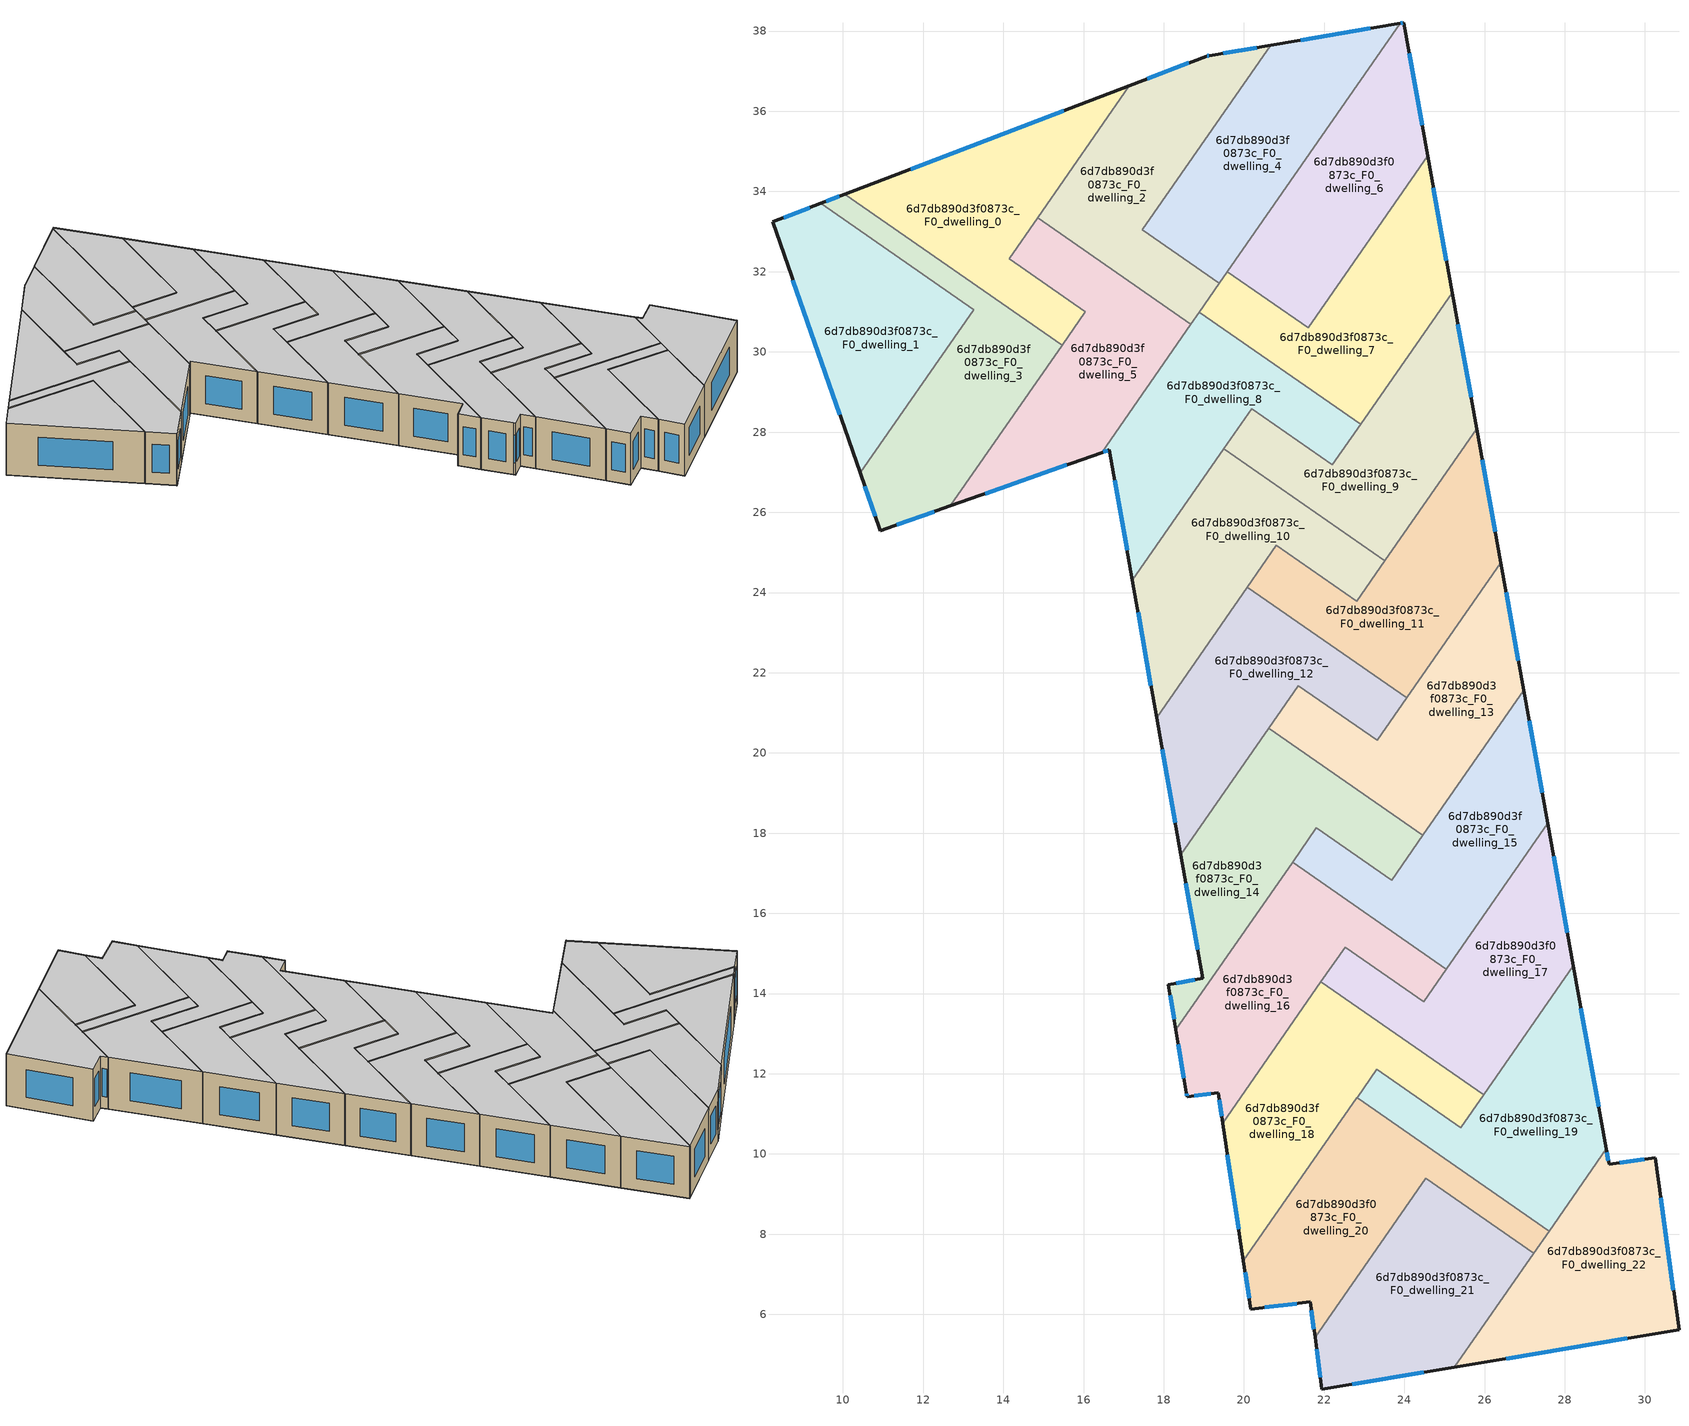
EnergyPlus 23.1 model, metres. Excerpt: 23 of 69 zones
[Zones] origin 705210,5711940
6d7db890d3f0873c_F0_dwelling_0
 floor ground (EU_floor_Construction): 16.05,31 14.15,32.33 17.15,36.64 10.05,33.93 15.47,30.17 z0
 wall outside (EU_wall_Construction): 10.05,33.93 17.15,36.64 z0:3
 wall to 6d7db890d3f0873c_F0_dwelling_3 (EU_wall_Construction): 15.47,30.17 10.05,33.93 z0:3
 wall to 6d7db890d3f0873c_F0_dwelling_2 (EU_wall_Construction): 17.15,36.64 14.86,33.35 z0:3
 wall to 6d7db890d3f0873c_F0_dwelling_5 (EU_wall_Construction): 14.86,33.35 14.15,32.33 16.05,31 15.47,30.17 z0:3
 window (EU_Window_Construction): 11.69,34.56 15.5,36.01 z0.69:2.31
 ceiling to 6d7db890d3f0873c_F1_dwelling_0 (EU_floor_Construction): 17.15,36.64 14.15,32.33 16.05,31 15.47,30.17 10.05,33.93 z3
6d7db890d3f0873c_F0_dwelling_1
 floor ground (EU_floor_Construction): 10.43,26.98 13.26,31.05 9.45,33.7 8.24,33.24 z0
 wall outside (EU_wall_Construction): 10.43,26.98 8.24,33.24 9.45,33.7 z0:3
 wall to 6d7db890d3f0873c_F0_dwelling_3 (EU_wall_Construction): 9.45,33.7 13.26,31.05 10.43,26.98 z0:3
 window (EU_Window_Construction): 8.52,33.35 9.17,33.6 / 9.92,28.43 8.75,31.79 z0.69:2.31
 ceiling to 6d7db890d3f0873c_F1_dwelling_1 (EU_floor_Construction): 13.26,31.05 10.43,26.98 8.24,33.24 9.45,33.7 z3
6d7db890d3f0873c_F0_dwelling_10
 floor ground (EU_floor_Construction): 22.81,23.78 23.51,24.79 19.5,27.58 17.22,24.3 17.82,20.88 20.81,25.17 z0
 wall outside (EU_wall_Construction): 17.82,20.88 17.22,24.3 z0:3
 wall to 6d7db890d3f0873c_F0_dwelling_9 (EU_wall_Construction): 19.5,27.58 23.51,24.79 z0:3
 wall to 6d7db890d3f0873c_F0_dwelling_11 (EU_wall_Construction): 23.51,24.79 22.81,23.78 20.81,25.17 20.08,24.14 z0:3
 wall to 6d7db890d3f0873c_F0_dwelling_12 (EU_wall_Construction): 20.08,24.13 17.82,20.88 z0:3
 wall to 6d7db890d3f0873c_F0_dwelling_8 (EU_wall_Construction): 17.22,24.3 19.5,27.58 z0:3
 window (EU_Window_Construction): 17.68,21.67 17.36,23.51 z0.69:2.31
 ceiling to 6d7db890d3f0873c_F1_dwelling_10 (EU_floor_Construction): 23.51,24.79 22.81,23.78 20.81,25.17 17.82,20.88 17.22,24.3 19.5,27.58 z3
6d7db890d3f0873c_F0_dwelling_11
 floor ground (EU_floor_Construction): 24.06,21.37 26.4,24.75 25.8,28.08 22.81,23.78 20.81,25.17 20.08,24.13 z0
 wall outside (EU_wall_Construction): 25.8,28.08 26.4,24.75 z0:3
 wall to 6d7db890d3f0873c_F0_dwelling_12 (EU_wall_Construction): 24.06,21.37 20.08,24.13 z0:3
 wall to 6d7db890d3f0873c_F0_dwelling_13 (EU_wall_Construction): 26.4,24.75 24.06,21.37 z0:3
 wall to 6d7db890d3f0873c_F0_dwelling_9 (EU_wall_Construction): 23.51,24.79 25.8,28.08 z0:3
 window (EU_Window_Construction): 25.94,27.31 26.26,25.52 z0.69:2.31
 ceiling to 6d7db890d3f0873c_F1_dwelling_11 (EU_floor_Construction): 25.8,28.08 26.4,24.75 24.06,21.37 20.08,24.13 20.81,25.17 22.81,23.78 z3
6d7db890d3f0873c_F0_dwelling_12
 floor ground (EU_floor_Construction): 23.32,20.31 24.06,21.37 20.08,24.13 17.82,20.88 18.42,17.46 21.35,21.68 z0
 wall outside (EU_wall_Construction): 18.42,17.46 17.82,20.88 z0:3
 wall to 6d7db890d3f0873c_F0_dwelling_13 (EU_wall_Construction): 24.06,21.37 23.32,20.31 21.35,21.68 20.62,20.62 z0:3
 wall to 6d7db890d3f0873c_F0_dwelling_14 (EU_wall_Construction): 20.62,20.62 18.42,17.46 z0:3
 window (EU_Window_Construction): 18.28,18.25 17.96,20.09 z0.69:2.31
 ceiling to 6d7db890d3f0873c_F1_dwelling_12 (EU_floor_Construction): 24.06,21.37 23.32,20.31 21.35,21.68 18.42,17.46 17.82,20.88 20.08,24.13 z3
6d7db890d3f0873c_F0_dwelling_13
 floor ground (EU_floor_Construction): 24.46,17.95 26.97,21.57 26.4,24.75 23.32,20.31 21.35,21.68 20.61,20.62 z0
 wall outside (EU_wall_Construction): 26.4,24.75 26.97,21.57 z0:3
 wall to 6d7db890d3f0873c_F0_dwelling_14 (EU_wall_Construction): 24.46,17.95 20.61,20.62 z0:3
 wall to 6d7db890d3f0873c_F0_dwelling_15 (EU_wall_Construction): 26.97,21.57 24.46,17.95 z0:3
 window (EU_Window_Construction): 26.54,24.01 26.84,22.3 z0.69:2.31
 ceiling to 6d7db890d3f0873c_F1_dwelling_13 (EU_floor_Construction): 26.4,24.75 26.97,21.57 24.46,17.95 20.61,20.62 21.35,21.68 23.32,20.31 z3
6d7db890d3f0873c_F0_dwelling_14
 floor ground (EU_floor_Construction): 23.68,16.83 24.46,17.95 20.61,20.62 18.42,17.46 18.97,14.38 18.11,14.22 18.3,13.09 21.81,18.13 z0
 wall outside (EU_wall_Construction): 18.3,13.09 18.11,14.22 18.97,14.38 18.42,17.46 z0:3
 wall to 6d7db890d3f0873c_F0_dwelling_15 (EU_wall_Construction): 24.46,17.94 23.68,16.83 21.81,18.13 21.21,17.28 z0:3
 wall to 6d7db890d3f0873c_F0_dwelling_16 (EU_wall_Construction): 21.21,17.28 18.3,13.09 z0:3
 window (EU_Window_Construction): 18.26,13.35 18.16,13.96 / 18.31,14.26 18.77,14.34 / 18.84,15.09 18.55,16.75 z0.69:2.31
 ceiling to 6d7db890d3f0873c_F1_dwelling_14 (EU_floor_Construction): 24.46,17.95 23.68,16.83 21.81,18.13 18.3,13.09 18.11,14.22 18.97,14.38 18.42,17.46 20.61,20.62 z3
6d7db890d3f0873c_F0_dwelling_15
 floor ground (EU_floor_Construction): 25.05,14.61 27.57,18.24 26.97,21.57 23.68,16.83 21.81,18.13 21.21,17.28 z0
 wall outside (EU_wall_Construction): 26.97,21.57 27.57,18.24 z0:3
 wall to 6d7db890d3f0873c_F0_dwelling_16 (EU_wall_Construction): 25.05,14.61 21.21,17.28 z0:3
 wall to 6d7db890d3f0873c_F0_dwelling_17 (EU_wall_Construction): 27.57,18.24 25.05,14.61 z0:3
 window (EU_Window_Construction): 27.11,20.8 27.44,19.01 z0.69:2.31
 ceiling to 6d7db890d3f0873c_F1_dwelling_15 (EU_floor_Construction): 26.97,21.57 27.57,18.24 25.05,14.61 21.21,17.28 21.81,18.13 23.68,16.83 z3
6d7db890d3f0873c_F0_dwelling_16
 floor ground (EU_floor_Construction): 24.48,13.8 25.05,14.61 21.21,17.28 18.3,13.09 18.56,11.52 18.58,11.42 19.35,11.53 19.47,10.77 22.52,15.16 z0
 wall outside (EU_wall_Construction): 19.47,10.77 19.35,11.53 18.58,11.42 18.56,11.52 18.3,13.09 z0:3
 wall to 6d7db890d3f0873c_F0_dwelling_17 (EU_wall_Construction): 25.05,14.61 24.48,13.8 22.52,15.16 21.92,14.29 z0:3
 wall to 6d7db890d3f0873c_F0_dwelling_18 (EU_wall_Construction): 21.92,14.29 19.47,10.77 z0:3
 window (EU_Window_Construction): 18.5,11.89 18.36,12.73 / 19.44,10.95 19.38,11.35 / 19.18,11.5 18.76,11.45 / 18.58,11.44 18.57,11.5 z0.69:2.31
 ceiling to 6d7db890d3f0873c_F1_dwelling_16 (EU_floor_Construction): 25.05,14.61 24.48,13.8 22.52,15.16 19.47,10.77 19.35,11.53 18.58,11.42 18.56,11.52 18.3,13.09 21.21,17.28 z3
6d7db890d3f0873c_F0_dwelling_17
 floor ground (EU_floor_Construction): 25.97,11.47 28.21,14.69 27.57,18.24 24.48,13.8 22.52,15.16 21.92,14.29 z0
 wall outside (EU_wall_Construction): 27.57,18.24 28.21,14.69 z0:3
 wall to 6d7db890d3f0873c_F0_dwelling_18 (EU_wall_Construction): 25.97,11.47 21.92,14.29 z0:3
 wall to 6d7db890d3f0873c_F0_dwelling_19 (EU_wall_Construction): 28.21,14.69 25.97,11.47 z0:3
 window (EU_Window_Construction): 27.72,17.42 28.07,15.51 z0.69:2.31
 ceiling to 6d7db890d3f0873c_F1_dwelling_17 (EU_floor_Construction): 27.57,18.24 28.21,14.69 25.97,11.47 21.92,14.29 22.52,15.16 24.48,13.8 z3
6d7db890d3f0873c_F0_dwelling_18
 floor ground (EU_floor_Construction): 25.41,10.66 25.97,11.47 21.92,14.29 19.47,10.77 19.99,7.33 23.31,12.12 z0
 wall outside (EU_wall_Construction): 19.99,7.33 19.47,10.77 z0:3
 wall to 6d7db890d3f0873c_F0_dwelling_19 (EU_wall_Construction): 25.97,11.47 25.41,10.66 23.31,12.12 22.82,11.4 z0:3
 wall to 6d7db890d3f0873c_F0_dwelling_20 (EU_wall_Construction): 22.82,11.4 19.99,7.33 z0:3
 window (EU_Window_Construction): 19.87,8.13 19.59,9.97 z0.69:2.31
 ceiling to 6d7db890d3f0873c_F1_dwelling_18 (EU_floor_Construction): 25.97,11.47 25.41,10.66 23.31,12.12 19.99,7.33 19.47,10.77 21.92,14.29 z3
6d7db890d3f0873c_F0_dwelling_19
 floor ground (EU_floor_Construction): 27.61,8.07 29.04,10.13 28.21,14.69 25.41,10.66 23.31,12.12 22.82,11.4 z0
 wall outside (EU_wall_Construction): 28.21,14.69 29.04,10.13 z0:3
 wall to 6d7db890d3f0873c_F0_dwelling_20 (EU_wall_Construction): 27.61,8.07 22.82,11.4 z0:3
 wall to 6d7db890d3f0873c_F0_dwelling_22 (EU_wall_Construction): 29.04,10.13 27.61,8.07 z0:3
 window (EU_Window_Construction): 28.4,13.63 28.84,11.18 z0.69:2.31
 ceiling to 6d7db890d3f0873c_F1_dwelling_19 (EU_floor_Construction): 28.21,14.69 29.04,10.13 27.61,8.07 22.82,11.4 23.31,12.12 25.41,10.66 z3
6d7db890d3f0873c_F0_dwelling_2
 floor ground (EU_floor_Construction): 19.38,31.71 17.46,33.04 20.67,37.65 19.13,37.39 19.07,37.38 17.15,36.64 14.86,33.35 18.68,30.69 z0
 wall outside (EU_wall_Construction): 17.15,36.64 19.07,37.38 19.13,37.39 20.67,37.65 z0:3
 wall to 6d7db890d3f0873c_F0_dwelling_4 (EU_wall_Construction): 20.67,37.65 17.46,33.04 19.38,31.71 z0:3
 wall to 6d7db890d3f0873c_F0_dwelling_5 (EU_wall_Construction): 18.68,30.69 14.86,33.35 z0:3
 wall to 6d7db890d3f0873c_F0_dwelling_7 (EU_wall_Construction): 19.38,31.71 18.89,30.99 z0:3
 wall to 6d7db890d3f0873c_F0_dwelling_8 (EU_wall_Construction): 18.89,30.99 18.68,30.69 z0:3
 window (EU_Window_Construction): 19.09,37.38 19.12,37.38 / 19.49,37.45 20.31,37.59 / 17.59,36.81 18.63,37.21 z0.69:2.31
 ceiling to 6d7db890d3f0873c_F1_dwelling_2 (EU_floor_Construction): 20.67,37.65 17.46,33.04 19.38,31.71 18.68,30.69 14.86,33.35 17.15,36.64 19.07,37.38 19.13,37.39 z3
6d7db890d3f0873c_F0_dwelling_20
 floor ground (EU_floor_Construction): 27.22,7.52 27.61,8.07 22.82,11.4 19.99,7.33 20.17,6.13 21.66,6.31 21.77,5.43 24.53,9.39 z0
 wall outside (EU_wall_Construction): 21.77,5.43 21.66,6.31 20.17,6.13 19.99,7.33 z0:3
 wall to 6d7db890d3f0873c_F0_dwelling_21 (EU_wall_Construction): 27.22,7.52 24.53,9.39 21.77,5.43 z0:3
 wall to 6d7db890d3f0873c_F0_dwelling_22 (EU_wall_Construction): 27.61,8.07 27.22,7.52 z0:3
 window (EU_Window_Construction): 20.13,6.41 20.03,7.05 / 21.75,5.63 21.68,6.11 / 21.31,6.27 20.51,6.17 z0.69:2.31
 ceiling to 6d7db890d3f0873c_F1_dwelling_20 (EU_floor_Construction): 27.61,8.07 27.22,7.52 24.53,9.39 21.77,5.43 21.66,6.31 20.17,6.13 19.99,7.33 22.82,11.4 z3
6d7db890d3f0873c_F0_dwelling_21
 floor ground (EU_floor_Construction): 25.25,4.68 27.22,7.52 24.53,9.39 21.77,5.43 21.94,4.13 z0
 wall outside (EU_wall_Construction): 25.25,4.68 21.94,4.13 21.77,5.43 z0:3
 wall to 6d7db890d3f0873c_F0_dwelling_22 (EU_wall_Construction): 27.22,7.52 25.25,4.68 z0:3
 window (EU_Window_Construction): 21.9,4.43 21.81,5.13 / 24.48,4.55 22.71,4.26 z0.69:2.31
 ceiling to 6d7db890d3f0873c_F1_dwelling_21 (EU_floor_Construction): 27.22,7.52 25.25,4.68 21.94,4.13 21.77,5.43 24.53,9.39 z3
6d7db890d3f0873c_F0_dwelling_22
 floor ground (EU_floor_Construction): 30.85,5.61 30.25,9.9 29.1,9.74 29.04,10.13 25.25,4.68 z0
 wall outside (EU_wall_Construction): 29.04,10.13 29.1,9.74 30.25,9.9 30.85,5.61 25.25,4.68 z0:3
 window (EU_Window_Construction): 29.55,5.4 26.54,4.9 / 29.05,10.04 29.09,9.83 / 29.37,9.78 29.99,9.86 / 30.39,8.91 30.71,6.61 z0.69:2.31
 ceiling to 6d7db890d3f0873c_F1_dwelling_22 (EU_floor_Construction): 30.25,9.9 30.85,5.61 25.25,4.68 29.04,10.13 29.1,9.74 z3
6d7db890d3f0873c_F0_dwelling_3
 floor ground (EU_floor_Construction): 12.68,26.16 15.47,30.17 10.05,33.93 9.45,33.7 13.26,31.05 10.43,26.98 10.92,25.57 10.93,25.54 z0
 wall outside (EU_wall_Construction): 12.68,26.16 10.93,25.54 10.92,25.57 10.43,26.98 / 9.45,33.7 10.05,33.93 z0:3
 wall to 6d7db890d3f0873c_F0_dwelling_5 (EU_wall_Construction): 15.47,30.17 12.68,26.16 z0:3
 window (EU_Window_Construction): 12.28,26.02 11.34,25.69 / 10.81,25.9 10.54,26.66 / 9.59,33.76 9.91,33.88 z0.69:2.31
 ceiling to 6d7db890d3f0873c_F1_dwelling_3 (EU_floor_Construction): 13.26,31.05 9.45,33.7 10.05,33.93 15.47,30.17 12.68,26.16 10.93,25.54 10.92,25.57 10.43,26.98 z3
6d7db890d3f0873c_F0_dwelling_4
 floor ground (EU_floor_Construction): 19.38,31.71 23.9,38.2 20.67,37.65 17.46,33.04 z0
 wall outside (EU_wall_Construction): 20.67,37.65 23.9,38.2 z0:3
 wall to 6d7db890d3f0873c_F0_dwelling_6 (EU_wall_Construction): 23.9,38.2 19.58,32 z0:3
 wall to 6d7db890d3f0873c_F0_dwelling_7 (EU_wall_Construction): 19.58,32 19.38,31.71 z0:3
 window (EU_Window_Construction): 21.41,37.78 23.15,38.07 z0.69:2.31
 ceiling to 6d7db890d3f0873c_F1_dwelling_4 (EU_floor_Construction): 23.9,38.2 19.38,31.71 17.46,33.04 20.67,37.65 z3
6d7db890d3f0873c_F0_dwelling_5
 floor ground (EU_floor_Construction): 16.45,27.49 18.68,30.69 14.86,33.35 14.15,32.33 16.05,31 12.68,26.16 z0
 wall outside (EU_wall_Construction): 16.45,27.49 12.68,26.16 z0:3
 wall to 6d7db890d3f0873c_F0_dwelling_8 (EU_wall_Construction): 18.68,30.69 16.45,27.49 z0:3
 window (EU_Window_Construction): 15.58,27.18 13.55,26.47 z0.69:2.31
 ceiling to 6d7db890d3f0873c_F1_dwelling_5 (EU_floor_Construction): 18.68,30.69 16.45,27.49 12.68,26.16 16.05,31 14.15,32.33 14.86,33.35 z3
6d7db890d3f0873c_F0_dwelling_6
 floor ground (EU_floor_Construction): 21.6,30.6 24.58,34.89 23.98,38.21 23.9,38.2 19.58,32 z0
 wall outside (EU_wall_Construction): 23.9,38.2 23.98,38.21 24.58,34.89 z0:3
 wall to 6d7db890d3f0873c_F0_dwelling_7 (EU_wall_Construction): 24.58,34.89 21.6,30.6 19.58,32 z0:3
 window (EU_Window_Construction): 24.12,37.44 24.44,35.66 / 23.91,38.2 23.96,38.21 z0.69:2.31
 ceiling to 6d7db890d3f0873c_F1_dwelling_6 (EU_floor_Construction): 23.98,38.21 24.58,34.89 21.6,30.6 19.58,32 23.9,38.2 z3
6d7db890d3f0873c_F0_dwelling_7
 floor ground (EU_floor_Construction): 22.91,28.2 25.19,31.48 24.58,34.89 21.6,30.6 19.58,32 18.89,30.99 z0
 wall outside (EU_wall_Construction): 24.58,34.89 25.19,31.48 z0:3
 wall to 6d7db890d3f0873c_F0_dwelling_8 (EU_wall_Construction): 22.91,28.2 18.89,30.99 z0:3
 wall to 6d7db890d3f0873c_F0_dwelling_9 (EU_wall_Construction): 25.19,31.48 22.91,28.2 z0:3
 window (EU_Window_Construction): 24.72,34.1 25.05,32.27 z0.69:2.31
 ceiling to 6d7db890d3f0873c_F1_dwelling_7 (EU_floor_Construction): 24.58,34.89 25.19,31.48 22.91,28.2 18.89,30.99 19.58,32 21.6,30.6 z3
6d7db890d3f0873c_F0_dwelling_8
 floor ground (EU_floor_Construction): 22.21,27.19 22.91,28.2 18.89,30.99 16.45,27.49 16.64,27.56 17.22,24.3 20.2,28.58 z0
 wall outside (EU_wall_Construction): 17.22,24.3 16.64,27.56 16.45,27.49 z0:3
 wall to 6d7db890d3f0873c_F0_dwelling_9 (EU_wall_Construction): 22.91,28.19 22.21,27.19 20.2,28.58 19.5,27.58 z0:3
 window (EU_Window_Construction): 17.08,25.05 16.78,26.8 / 16.6,27.54 16.5,27.5 z0.69:2.31
 ceiling to 6d7db890d3f0873c_F1_dwelling_8 (EU_floor_Construction): 22.91,28.2 22.21,27.19 20.2,28.58 17.22,24.3 16.64,27.56 16.45,27.49 18.89,30.99 z3
6d7db890d3f0873c_F0_dwelling_9
 floor ground (EU_floor_Construction): 23.51,24.79 25.8,28.08 25.19,31.48 22.21,27.19 20.2,28.58 19.5,27.58 z0
 wall outside (EU_wall_Construction): 25.19,31.48 25.8,28.08 z0:3
 window (EU_Window_Construction): 25.33,30.69 25.66,28.87 z0.69:2.31
 ceiling to 6d7db890d3f0873c_F1_dwelling_9 (EU_floor_Construction): 25.19,31.48 25.8,28.08 23.51,24.79 19.5,27.58 20.2,28.58 22.21,27.19 z3
[Building]
EU S2 Campaign: North Axis=0; Terrain=City; Solar Distribution=FullExterior
[Site:Location]
London: Latitude=51.5; Longitude=-0.5; Time Zone=0; Elevation=25
[SizingPeriod:WeatherFileDays]
AnnualSizingPeriod: Begin Month=1; Begin Day of Month=1; End Month=12; End Day of Month=31; Day of Week for Start Day=Monday; Use Weather File Daylight Saving Period=No; Use Weather File Rain and Snow Indicators=No
[MATERIAL]
EU_InternalMass_Material: Roughness=MediumRough; Thickness=0.1; Conductivity=1; Density=1800; Specific Heat=900; Thermal Absorptance=0.9; Solar Absorptance=0.7; Visible Absorptance=0.7
[MATERIAL:NOMASS] Roughness=MediumRough; Thermal Absorptance=0.9; Solar Absorptance=0.7; Visible Absorptance=0.7
Name | Thermal Resistance
EU_wall_NoMass | 0.635353
EU_floor_NoMass | 1.96382
[WINDOWMATERIAL:SIMPLEGLAZINGSYSTEM]
EU_Window_SimpleGlazing: UFactor=2.96269; Solar Heat Gain Coefficient=0.76; Visible Transmittance=0.76
[CONSTRUCTION]
EU_wall_Construction: EU_wall_NoMass
EU_floor_Construction: EU_floor_NoMass
EU_InternalMass_Construction: EU_InternalMass_Material
EU_Window_Construction: EU_Window_SimpleGlazing
[ZONE] Type=1; Multiplier=1; Ceiling Height=autocalculate; Floor Area=autocalculate; Part of Total Floor Area=Yes
Name | Volume
6d7db890d3f0873c_F0_dwelling_0; 6d7db890d3f0873c_F0_dwelling_4 | 47.3708
6d7db890d3f0873c_F0_dwelling_1; 6d7db890d3f0873c_F0_dwelling_7 | 47.3687
6d7db890d3f0873c_F0_dwelling_10 | 47.384
6d7db890d3f0873c_F0_dwelling_11 | 47.3767
6d7db890d3f0873c_F0_dwelling_12 | 47.3723
6d7db890d3f0873c_F0_dwelling_13 | 47.3672
6d7db890d3f0873c_F0_dwelling_14 | 47.376
6d7db890d3f0873c_F0_dwelling_15 | 47.3936
6d7db890d3f0873c_F0_dwelling_16 | 47.3716
6d7db890d3f0873c_F0_dwelling_17; 6d7db890d3f0873c_F0_dwelling_19; 6d7db890d3f0873c_F0_dwelling_3 | 47.3804
6d7db890d3f0873c_F0_dwelling_18 | 47.3628
6d7db890d3f0873c_F0_dwelling_2 | 47.3796
6d7db890d3f0873c_F0_dwelling_20 | 47.3752
6d7db890d3f0873c_F0_dwelling_21 | 47.3701
6d7db890d3f0873c_F0_dwelling_22 | 47.3694
6d7db890d3f0873c_F0_dwelling_5 | 47.3782
6d7db890d3f0873c_F0_dwelling_6 | 47.3862
6d7db890d3f0873c_F0_dwelling_8 | 47.3745
6d7db890d3f0873c_F0_dwelling_9 | 47.3657
[INTERNALMASS] Construction=EU_InternalMass_Construction
Name | Zone or ZoneList | Surface Area
6d7db890d3f0873c_F0_dwelling_0_EU_InternalMass | 6d7db890d3f0873c_F0_dwelling_0 | 15.7893
6d7db890d3f0873c_F0_dwelling_1_EU_InternalMass | 6d7db890d3f0873c_F0_dwelling_1 | 15.7916
6d7db890d3f0873c_F0_dwelling_2_EU_InternalMass | 6d7db890d3f0873c_F0_dwelling_2 | 15.793
6d7db890d3f0873c_F0_dwelling_3_EU_InternalMass | 6d7db890d3f0873c_F0_dwelling_3 | 15.7938
6d7db890d3f0873c_F0_dwelling_4_EU_InternalMass | 6d7db890d3f0873c_F0_dwelling_4 | 15.7908
6d7db890d3f0873c_F0_dwelling_5_EU_InternalMass | 6d7db890d3f0873c_F0_dwelling_5 | 15.7927
6d7db890d3f0873c_F0_dwelling_6_EU_InternalMass | 6d7db890d3f0873c_F0_dwelling_6 | 15.7952
6d7db890d3f0873c_F0_dwelling_7_EU_InternalMass | 6d7db890d3f0873c_F0_dwelling_7 | 15.7884
6d7db890d3f0873c_F0_dwelling_8_EU_InternalMass | 6d7db890d3f0873c_F0_dwelling_8 | 15.7917
6d7db890d3f0873c_F0_dwelling_9_EU_InternalMass | 6d7db890d3f0873c_F0_dwelling_9 | 15.7884
6d7db890d3f0873c_F0_dwelling_10_EU_InternalMass | 6d7db890d3f0873c_F0_dwelling_10 | 15.7955
6d7db890d3f0873c_F0_dwelling_11_EU_InternalMass | 6d7db890d3f0873c_F0_dwelling_11 | 15.7928
6d7db890d3f0873c_F0_dwelling_12_EU_InternalMass | 6d7db890d3f0873c_F0_dwelling_12 | 15.7924
6d7db890d3f0873c_F0_dwelling_13_EU_InternalMass | 6d7db890d3f0873c_F0_dwelling_13 | 15.7906
6d7db890d3f0873c_F0_dwelling_14_EU_InternalMass | 6d7db890d3f0873c_F0_dwelling_14 | 15.7917
6d7db890d3f0873c_F0_dwelling_15_EU_InternalMass | 6d7db890d3f0873c_F0_dwelling_15 | 15.7973
6d7db890d3f0873c_F0_dwelling_16_EU_InternalMass | 6d7db890d3f0873c_F0_dwelling_16 | 15.7906
6d7db890d3f0873c_F0_dwelling_17_EU_InternalMass | 6d7db890d3f0873c_F0_dwelling_17 | 15.7934
6d7db890d3f0873c_F0_dwelling_18_EU_InternalMass | 6d7db890d3f0873c_F0_dwelling_18 | 15.7897
6d7db890d3f0873c_F0_dwelling_19_EU_InternalMass | 6d7db890d3f0873c_F0_dwelling_19 | 15.7941
6d7db890d3f0873c_F0_dwelling_20_EU_InternalMass | 6d7db890d3f0873c_F0_dwelling_20 | 15.7919
6d7db890d3f0873c_F0_dwelling_21_EU_InternalMass | 6d7db890d3f0873c_F0_dwelling_21 | 15.7893
6d7db890d3f0873c_F0_dwelling_22_EU_InternalMass | 6d7db890d3f0873c_F0_dwelling_22 | 15.7899
[OTHEREQUIPMENT] Fuel Type=Electricity; Design Level Calculation Method=Watts/Area; Power per Zone Floor Area=1; Fraction Latent=0; Fraction Radiant=0; Fraction Lost=0; Carbon Dioxide Generation Rate=0; EndUse Subcategory=EU_Step8_InternalGains
Name | Zone or ZoneList or Space or SpaceList | Schedule
EU_Step8_InternalGain_6d7db890d3f0873c_F0_dwelling_0_f000 | 6d7db890d3f0873c_F0_dwelling_0 | EU_Step8_GainSchedule_6d7db890d3f0873c_F0_dwelling_0_f000
EU_Step8_InternalGain_6d7db890d3f0873c_F0_dwelling_1_f000 | 6d7db890d3f0873c_F0_dwelling_1 | EU_Step8_GainSchedule_6d7db890d3f0873c_F0_dwelling_1_f000
EU_Step8_InternalGain_6d7db890d3f0873c_F0_dwelling_2_f000 | 6d7db890d3f0873c_F0_dwelling_2 | EU_Step8_GainSchedule_6d7db890d3f0873c_F0_dwelling_2_f000
EU_Step8_InternalGain_6d7db890d3f0873c_F0_dwelling_3_f000 | 6d7db890d3f0873c_F0_dwelling_3 | EU_Step8_GainSchedule_6d7db890d3f0873c_F0_dwelling_3_f000
EU_Step8_InternalGain_6d7db890d3f0873c_F0_dwelling_4_f000 | 6d7db890d3f0873c_F0_dwelling_4 | EU_Step8_GainSchedule_6d7db890d3f0873c_F0_dwelling_4_f000
EU_Step8_InternalGain_6d7db890d3f0873c_F0_dwelling_5_f000 | 6d7db890d3f0873c_F0_dwelling_5 | EU_Step8_GainSchedule_6d7db890d3f0873c_F0_dwelling_5_f000
EU_Step8_InternalGain_6d7db890d3f0873c_F0_dwelling_6_f000 | 6d7db890d3f0873c_F0_dwelling_6 | EU_Step8_GainSchedule_6d7db890d3f0873c_F0_dwelling_6_f000
EU_Step8_InternalGain_6d7db890d3f0873c_F0_dwelling_7_f000 | 6d7db890d3f0873c_F0_dwelling_7 | EU_Step8_GainSchedule_6d7db890d3f0873c_F0_dwelling_7_f000
EU_Step8_InternalGain_6d7db890d3f0873c_F0_dwelling_8_f000 | 6d7db890d3f0873c_F0_dwelling_8 | EU_Step8_GainSchedule_6d7db890d3f0873c_F0_dwelling_8_f000
EU_Step8_InternalGain_6d7db890d3f0873c_F0_dwelling_9_f000 | 6d7db890d3f0873c_F0_dwelling_9 | EU_Step8_GainSchedule_6d7db890d3f0873c_F0_dwelling_9_f000
EU_Step8_InternalGain_6d7db890d3f0873c_F0_dwelling_10_f000 | 6d7db890d3f0873c_F0_dwelling_10 | EU_Step8_GainSchedule_6d7db890d3f0873c_F0_dwelling_10_f000
EU_Step8_InternalGain_6d7db890d3f0873c_F0_dwelling_11_f000 | 6d7db890d3f0873c_F0_dwelling_11 | EU_Step8_GainSchedule_6d7db890d3f0873c_F0_dwelling_11_f000
EU_Step8_InternalGain_6d7db890d3f0873c_F0_dwelling_12_f000 | 6d7db890d3f0873c_F0_dwelling_12 | EU_Step8_GainSchedule_6d7db890d3f0873c_F0_dwelling_12_f000
EU_Step8_InternalGain_6d7db890d3f0873c_F0_dwelling_13_f000 | 6d7db890d3f0873c_F0_dwelling_13 | EU_Step8_GainSchedule_6d7db890d3f0873c_F0_dwelling_13_f000
EU_Step8_InternalGain_6d7db890d3f0873c_F0_dwelling_14_f000 | 6d7db890d3f0873c_F0_dwelling_14 | EU_Step8_GainSchedule_6d7db890d3f0873c_F0_dwelling_14_f000
EU_Step8_InternalGain_6d7db890d3f0873c_F0_dwelling_15_f000 | 6d7db890d3f0873c_F0_dwelling_15 | EU_Step8_GainSchedule_6d7db890d3f0873c_F0_dwelling_15_f000
EU_Step8_InternalGain_6d7db890d3f0873c_F0_dwelling_16_f000 | 6d7db890d3f0873c_F0_dwelling_16 | EU_Step8_GainSchedule_6d7db890d3f0873c_F0_dwelling_16_f000
EU_Step8_InternalGain_6d7db890d3f0873c_F0_dwelling_17_f000 | 6d7db890d3f0873c_F0_dwelling_17 | EU_Step8_GainSchedule_6d7db890d3f0873c_F0_dwelling_17_f000
EU_Step8_InternalGain_6d7db890d3f0873c_F0_dwelling_18_f000 | 6d7db890d3f0873c_F0_dwelling_18 | EU_Step8_GainSchedule_6d7db890d3f0873c_F0_dwelling_18_f000
EU_Step8_InternalGain_6d7db890d3f0873c_F0_dwelling_19_f000 | 6d7db890d3f0873c_F0_dwelling_19 | EU_Step8_GainSchedule_6d7db890d3f0873c_F0_dwelling_19_f000
EU_Step8_InternalGain_6d7db890d3f0873c_F0_dwelling_20_f000 | 6d7db890d3f0873c_F0_dwelling_20 | EU_Step8_GainSchedule_6d7db890d3f0873c_F0_dwelling_20_f000
EU_Step8_InternalGain_6d7db890d3f0873c_F0_dwelling_21_f000 | 6d7db890d3f0873c_F0_dwelling_21 | EU_Step8_GainSchedule_6d7db890d3f0873c_F0_dwelling_21_f000
EU_Step8_InternalGain_6d7db890d3f0873c_F0_dwelling_22_f000 | 6d7db890d3f0873c_F0_dwelling_22 | EU_Step8_GainSchedule_6d7db890d3f0873c_F0_dwelling_22_f000
[ZONEVENTILATION:DESIGNFLOWRATE] Schedule=EU_AlwaysOn; Design Flow Rate Calculation Method=AirChanges/Hour; Air Changes per Hour=0.555504; Ventilation Type=Natural; Fan Pressure Rise=0; Fan Total Efficiency=1; Constant Term Coefficient=1; Temperature Term Coefficient=0; Velocity Term Coefficient=0; Velocity Squared Term Coefficient=0; Minimum Indoor Temperature=-100; Maximum Indoor Temperature=100; Delta Temperature=-100; Minimum Outdoor Temperature=-100; Maximum Outdoor Temperature=100; Maximum Wind Speed=40
Name | Zone or ZoneList or Space or SpaceList
EU_ConstantAir_6d7db890d3f0873c_F0_dwelling_0 | 6d7db890d3f0873c_F0_dwelling_0
EU_ConstantAir_6d7db890d3f0873c_F0_dwelling_1 | 6d7db890d3f0873c_F0_dwelling_1
EU_ConstantAir_6d7db890d3f0873c_F0_dwelling_2 | 6d7db890d3f0873c_F0_dwelling_2
EU_ConstantAir_6d7db890d3f0873c_F0_dwelling_3 | 6d7db890d3f0873c_F0_dwelling_3
EU_ConstantAir_6d7db890d3f0873c_F0_dwelling_4 | 6d7db890d3f0873c_F0_dwelling_4
EU_ConstantAir_6d7db890d3f0873c_F0_dwelling_5 | 6d7db890d3f0873c_F0_dwelling_5
EU_ConstantAir_6d7db890d3f0873c_F0_dwelling_6 | 6d7db890d3f0873c_F0_dwelling_6
EU_ConstantAir_6d7db890d3f0873c_F0_dwelling_7 | 6d7db890d3f0873c_F0_dwelling_7
EU_ConstantAir_6d7db890d3f0873c_F0_dwelling_8 | 6d7db890d3f0873c_F0_dwelling_8
EU_ConstantAir_6d7db890d3f0873c_F0_dwelling_9 | 6d7db890d3f0873c_F0_dwelling_9
EU_ConstantAir_6d7db890d3f0873c_F0_dwelling_10 | 6d7db890d3f0873c_F0_dwelling_10
EU_ConstantAir_6d7db890d3f0873c_F0_dwelling_11 | 6d7db890d3f0873c_F0_dwelling_11
EU_ConstantAir_6d7db890d3f0873c_F0_dwelling_12 | 6d7db890d3f0873c_F0_dwelling_12
EU_ConstantAir_6d7db890d3f0873c_F0_dwelling_13 | 6d7db890d3f0873c_F0_dwelling_13
EU_ConstantAir_6d7db890d3f0873c_F0_dwelling_14 | 6d7db890d3f0873c_F0_dwelling_14
EU_ConstantAir_6d7db890d3f0873c_F0_dwelling_15 | 6d7db890d3f0873c_F0_dwelling_15
EU_ConstantAir_6d7db890d3f0873c_F0_dwelling_16 | 6d7db890d3f0873c_F0_dwelling_16
EU_ConstantAir_6d7db890d3f0873c_F0_dwelling_17 | 6d7db890d3f0873c_F0_dwelling_17
EU_ConstantAir_6d7db890d3f0873c_F0_dwelling_18 | 6d7db890d3f0873c_F0_dwelling_18
EU_ConstantAir_6d7db890d3f0873c_F0_dwelling_19 | 6d7db890d3f0873c_F0_dwelling_19
EU_ConstantAir_6d7db890d3f0873c_F0_dwelling_20 | 6d7db890d3f0873c_F0_dwelling_20
EU_ConstantAir_6d7db890d3f0873c_F0_dwelling_21 | 6d7db890d3f0873c_F0_dwelling_21
EU_ConstantAir_6d7db890d3f0873c_F0_dwelling_22 | 6d7db890d3f0873c_F0_dwelling_22
[HVACTEMPLATE:THERMOSTAT] Constant Heating Setpoint=20; Constant Cooling Setpoint=50
EU_HeatOnly_6d7db890d3f0873c_F0_dwelling_0; EU_HeatOnly_6d7db890d3f0873c_F0_dwelling_1; EU_HeatOnly_6d7db890d3f0873c_F0_dwelling_2; EU_HeatOnly_6d7db890d3f0873c_F0_dwelling_3; EU_HeatOnly_6d7db890d3f0873c_F0_dwelling_4; EU_HeatOnly_6d7db890d3f0873c_F0_dwelling_5; EU_HeatOnly_6d7db890d3f0873c_F0_dwelling_6; EU_HeatOnly_6d7db890d3f0873c_F0_dwelling_7; EU_HeatOnly_6d7db890d3f0873c_F0_dwelling_8; EU_HeatOnly_6d7db890d3f0873c_F0_dwelling_9; EU_HeatOnly_6d7db890d3f0873c_F0_dwelling_10; EU_HeatOnly_6d7db890d3f0873c_F0_dwelling_11; EU_HeatOnly_6d7db890d3f0873c_F0_dwelling_12; EU_HeatOnly_6d7db890d3f0873c_F0_dwelling_13; EU_HeatOnly_6d7db890d3f0873c_F0_dwelling_14; EU_HeatOnly_6d7db890d3f0873c_F0_dwelling_15; EU_HeatOnly_6d7db890d3f0873c_F0_dwelling_16; EU_HeatOnly_6d7db890d3f0873c_F0_dwelling_17; EU_HeatOnly_6d7db890d3f0873c_F0_dwelling_18; EU_HeatOnly_6d7db890d3f0873c_F0_dwelling_19; EU_HeatOnly_6d7db890d3f0873c_F0_dwelling_20; EU_HeatOnly_6d7db890d3f0873c_F0_dwelling_21; EU_HeatOnly_6d7db890d3f0873c_F0_dwelling_22; EU_HeatOnly_6d7db890d3f0873c_F1_dwelling_0; EU_HeatOnly_6d7db890d3f0873c_F1_dwelling_1; EU_HeatOnly_6d7db890d3f0873c_F1_dwelling_2; EU_HeatOnly_6d7db890d3f0873c_F1_dwelling_3; EU_HeatOnly_6d7db890d3f0873c_F1_dwelling_4; EU_HeatOnly_6d7db890d3f0873c_F1_dwelling_5; EU_HeatOnly_6d7db890d3f0873c_F1_dwelling_6; EU_HeatOnly_6d7db890d3f0873c_F1_dwelling_7; EU_HeatOnly_6d7db890d3f0873c_F1_dwelling_8; EU_HeatOnly_6d7db890d3f0873c_F1_dwelling_9; EU_HeatOnly_6d7db890d3f0873c_F1_dwelling_10; EU_HeatOnly_6d7db890d3f0873c_F1_dwelling_11; EU_HeatOnly_6d7db890d3f0873c_F1_dwelling_12; EU_HeatOnly_6d7db890d3f0873c_F1_dwelling_13; EU_HeatOnly_6d7db890d3f0873c_F1_dwelling_14; EU_HeatOnly_6d7db890d3f0873c_F1_dwelling_15; EU_HeatOnly_6d7db890d3f0873c_F1_dwelling_16; EU_HeatOnly_6d7db890d3f0873c_F1_dwelling_17; EU_HeatOnly_6d7db890d3f0873c_F1_dwelling_18; EU_HeatOnly_6d7db890d3f0873c_F1_dwelling_19; EU_HeatOnly_6d7db890d3f0873c_F1_dwelling_20; EU_HeatOnly_6d7db890d3f0873c_F1_dwelling_21; EU_HeatOnly_6d7db890d3f0873c_F1_dwelling_22; EU_HeatOnly_6d7db890d3f0873c_F2_dwelling_0; EU_HeatOnly_6d7db890d3f0873c_F2_dwelling_1; EU_HeatOnly_6d7db890d3f0873c_F2_dwelling_2; EU_HeatOnly_6d7db890d3f0873c_F2_dwelling_3; EU_HeatOnly_6d7db890d3f0873c_F2_dwelling_4; EU_HeatOnly_6d7db890d3f0873c_F2_dwelling_5; EU_HeatOnly_6d7db890d3f0873c_F2_dwelling_6; EU_HeatOnly_6d7db890d3f0873c_F2_dwelling_7; EU_HeatOnly_6d7db890d3f0873c_F2_dwelling_8; EU_HeatOnly_6d7db890d3f0873c_F2_dwelling_9; EU_HeatOnly_6d7db890d3f0873c_F2_dwelling_10; EU_HeatOnly_6d7db890d3f0873c_F2_dwelling_11; EU_HeatOnly_6d7db890d3f0873c_F2_dwelling_12; EU_HeatOnly_6d7db890d3f0873c_F2_dwelling_13; EU_HeatOnly_6d7db890d3f0873c_F2_dwelling_14; EU_HeatOnly_6d7db890d3f0873c_F2_dwelling_15; EU_HeatOnly_6d7db890d3f0873c_F2_dwelling_16; EU_HeatOnly_6d7db890d3f0873c_F2_dwelling_17; EU_HeatOnly_6d7db890d3f0873c_F2_dwelling_18; EU_HeatOnly_6d7db890d3f0873c_F2_dwelling_19; EU_HeatOnly_6d7db890d3f0873c_F2_dwelling_20; EU_HeatOnly_6d7db890d3f0873c_F2_dwelling_21; EU_HeatOnly_6d7db890d3f0873c_F2_dwelling_22
[HVACTEMPLATE:ZONE:IDEALLOADSAIRSYSTEM] System Availability Schedule=EU_AlwaysOn; Maximum Heating Supply Air Temperature=50; Minimum Cooling Supply Air Temperature=13; Maximum Heating Supply Air Humidity Ratio=0.0156; Minimum Cooling Supply Air Humidity Ratio=0.0077; Heating Limit=NoLimit; Cooling Limit=NoLimit; Heating Availability Schedule=EU_AlwaysOn; Cooling Availability Schedule=EU_CoolingOff; Dehumidification Control Type=ConstantSensibleHeatRatio; Cooling Sensible Heat Ratio=0.7; Dehumidification Setpoint=60; Humidification Control Type=None; Humidification Setpoint=30; Outdoor Air Method=None; Outdoor Air Flow Rate per Person=0.00944; Outdoor Air Flow Rate per Zone Floor Area=0; Outdoor Air Flow Rate per Zone=0; Demand Controlled Ventilation Type=None; Outdoor Air Economizer Type=NoEconomizer; Heat Recovery Type=None; Sensible Heat Recovery Effectiveness=0.7; Latent Heat Recovery Effectiveness=0.65
Name | Template Thermostat
6d7db890d3f0873c_F0_dwelling_0 | EU_HeatOnly_6d7db890d3f0873c_F0_dwelling_0
6d7db890d3f0873c_F0_dwelling_1 | EU_HeatOnly_6d7db890d3f0873c_F0_dwelling_1
6d7db890d3f0873c_F0_dwelling_2 | EU_HeatOnly_6d7db890d3f0873c_F0_dwelling_2
6d7db890d3f0873c_F0_dwelling_3 | EU_HeatOnly_6d7db890d3f0873c_F0_dwelling_3
6d7db890d3f0873c_F0_dwelling_4 | EU_HeatOnly_6d7db890d3f0873c_F0_dwelling_4
6d7db890d3f0873c_F0_dwelling_5 | EU_HeatOnly_6d7db890d3f0873c_F0_dwelling_5
6d7db890d3f0873c_F0_dwelling_6 | EU_HeatOnly_6d7db890d3f0873c_F0_dwelling_6
6d7db890d3f0873c_F0_dwelling_7 | EU_HeatOnly_6d7db890d3f0873c_F0_dwelling_7
6d7db890d3f0873c_F0_dwelling_8 | EU_HeatOnly_6d7db890d3f0873c_F0_dwelling_8
6d7db890d3f0873c_F0_dwelling_9 | EU_HeatOnly_6d7db890d3f0873c_F0_dwelling_9
6d7db890d3f0873c_F0_dwelling_10 | EU_HeatOnly_6d7db890d3f0873c_F0_dwelling_10
6d7db890d3f0873c_F0_dwelling_11 | EU_HeatOnly_6d7db890d3f0873c_F0_dwelling_11
6d7db890d3f0873c_F0_dwelling_12 | EU_HeatOnly_6d7db890d3f0873c_F0_dwelling_12
6d7db890d3f0873c_F0_dwelling_13 | EU_HeatOnly_6d7db890d3f0873c_F0_dwelling_13
6d7db890d3f0873c_F0_dwelling_14 | EU_HeatOnly_6d7db890d3f0873c_F0_dwelling_14
6d7db890d3f0873c_F0_dwelling_15 | EU_HeatOnly_6d7db890d3f0873c_F0_dwelling_15
6d7db890d3f0873c_F0_dwelling_16 | EU_HeatOnly_6d7db890d3f0873c_F0_dwelling_16
6d7db890d3f0873c_F0_dwelling_17 | EU_HeatOnly_6d7db890d3f0873c_F0_dwelling_17
6d7db890d3f0873c_F0_dwelling_18 | EU_HeatOnly_6d7db890d3f0873c_F0_dwelling_18
6d7db890d3f0873c_F0_dwelling_19 | EU_HeatOnly_6d7db890d3f0873c_F0_dwelling_19
6d7db890d3f0873c_F0_dwelling_20 | EU_HeatOnly_6d7db890d3f0873c_F0_dwelling_20
6d7db890d3f0873c_F0_dwelling_21 | EU_HeatOnly_6d7db890d3f0873c_F0_dwelling_21
6d7db890d3f0873c_F0_dwelling_22 | EU_HeatOnly_6d7db890d3f0873c_F0_dwelling_22
[SIZING:ZONE] Zone Cooling Design Supply Air Temperature Input Method=SupplyAirTemperature; Zone Cooling Design Supply Air Temperature=13; Zone Heating Design Supply Air Temperature Input Method=SupplyAirTemperature; Zone Heating Design Supply Air Temperature=50; Zone Cooling Design Supply Air Humidity Ratio=0.008; Zone Heating Design Supply Air Humidity Ratio=0.008; Cooling Design Air Flow Method=DesignDay; Cooling Design Air Flow Rate=0; Cooling Minimum Air Flow per Zone Floor Area=0.000762; Cooling Minimum Air Flow=0; Cooling Minimum Air Flow Fraction=0.2; Heating Design Air Flow Method=DesignDay; Heating Design Air Flow Rate=0; Heating Maximum Air Flow per Zone Floor Area=0.002032; Heating Maximum Air Flow=0.141576; Heating Maximum Air Flow Fraction=0.3; Account for Dedicated Outdoor Air System=No; Dedicated Outdoor Air System Control Strategy=NeutralSupplyAir; Dedicated Outdoor Air Low Setpoint Temperature for Design=autosize; Dedicated Outdoor Air High Setpoint Temperature for Design=autosize; Zone Load Sizing Method=Sensible Load Only No Latent Load; Zone Latent Cooling Design Supply Air Humidity Ratio Input Method=HumidityRatioDifference; Zone Cooling Design Supply Air Humidity Ratio Difference=0.005; Zone Latent Heating Design Supply Air Humidity Ratio Input Method=HumidityRatioDifference; Zone Humidification Design Supply Air Humidity Ratio Difference=0.005
6d7db890d3f0873c_F0_dwelling_0; 6d7db890d3f0873c_F0_dwelling_1; 6d7db890d3f0873c_F0_dwelling_2; 6d7db890d3f0873c_F0_dwelling_3; 6d7db890d3f0873c_F0_dwelling_4; 6d7db890d3f0873c_F0_dwelling_5; 6d7db890d3f0873c_F0_dwelling_6; 6d7db890d3f0873c_F0_dwelling_7; 6d7db890d3f0873c_F0_dwelling_8; 6d7db890d3f0873c_F0_dwelling_9; 6d7db890d3f0873c_F0_dwelling_10; 6d7db890d3f0873c_F0_dwelling_11; 6d7db890d3f0873c_F0_dwelling_12; 6d7db890d3f0873c_F0_dwelling_13; 6d7db890d3f0873c_F0_dwelling_14; 6d7db890d3f0873c_F0_dwelling_15; 6d7db890d3f0873c_F0_dwelling_16; 6d7db890d3f0873c_F0_dwelling_17; 6d7db890d3f0873c_F0_dwelling_18; 6d7db890d3f0873c_F0_dwelling_19; 6d7db890d3f0873c_F0_dwelling_20; 6d7db890d3f0873c_F0_dwelling_21; 6d7db890d3f0873c_F0_dwelling_22
[SCHEDULE:CONSTANT]
Name | Hourly Value
EU_AlwaysOn | 1
EU_CoolingOff | 0
[SCHEDULE:FILE] Column Number=1; Rows to Skip at Top=0; Number of Hours of Data=8760; Column Separator=Comma; Interpolate to Timestep=No; Minutes per Item=60; Adjust Schedule for Daylight Savings=Yes
Name | File
EU_Step8_GainSchedule_6d7db890d3f0873c_F0_dwelling_0_f000 | ../../schedules/6d7db890d3f0873c/6d7db890d3f0873c_F0_dwelling_0_f000_gain.csv
EU_Step8_GainSchedule_6d7db890d3f0873c_F0_dwelling_1_f000 | ../../schedules/6d7db890d3f0873c/6d7db890d3f0873c_F0_dwelling_1_f000_gain.csv
EU_Step8_GainSchedule_6d7db890d3f0873c_F0_dwelling_2_f000 | ../../schedules/6d7db890d3f0873c/6d7db890d3f0873c_F0_dwelling_2_f000_gain.csv
EU_Step8_GainSchedule_6d7db890d3f0873c_F0_dwelling_3_f000 | ../../schedules/6d7db890d3f0873c/6d7db890d3f0873c_F0_dwelling_3_f000_gain.csv
EU_Step8_GainSchedule_6d7db890d3f0873c_F0_dwelling_4_f000 | ../../schedules/6d7db890d3f0873c/6d7db890d3f0873c_F0_dwelling_4_f000_gain.csv
EU_Step8_GainSchedule_6d7db890d3f0873c_F0_dwelling_5_f000 | ../../schedules/6d7db890d3f0873c/6d7db890d3f0873c_F0_dwelling_5_f000_gain.csv
EU_Step8_GainSchedule_6d7db890d3f0873c_F0_dwelling_6_f000 | ../../schedules/6d7db890d3f0873c/6d7db890d3f0873c_F0_dwelling_6_f000_gain.csv
EU_Step8_GainSchedule_6d7db890d3f0873c_F0_dwelling_7_f000 | ../../schedules/6d7db890d3f0873c/6d7db890d3f0873c_F0_dwelling_7_f000_gain.csv
EU_Step8_GainSchedule_6d7db890d3f0873c_F0_dwelling_8_f000 | ../../schedules/6d7db890d3f0873c/6d7db890d3f0873c_F0_dwelling_8_f000_gain.csv
EU_Step8_GainSchedule_6d7db890d3f0873c_F0_dwelling_9_f000 | ../../schedules/6d7db890d3f0873c/6d7db890d3f0873c_F0_dwelling_9_f000_gain.csv
EU_Step8_GainSchedule_6d7db890d3f0873c_F0_dwelling_10_f000 | ../../schedules/6d7db890d3f0873c/6d7db890d3f0873c_F0_dwelling_10_f000_gain.csv
EU_Step8_GainSchedule_6d7db890d3f0873c_F0_dwelling_11_f000 | ../../schedules/6d7db890d3f0873c/6d7db890d3f0873c_F0_dwelling_11_f000_gain.csv
EU_Step8_GainSchedule_6d7db890d3f0873c_F0_dwelling_12_f000 | ../../schedules/6d7db890d3f0873c/6d7db890d3f0873c_F0_dwelling_12_f000_gain.csv
EU_Step8_GainSchedule_6d7db890d3f0873c_F0_dwelling_13_f000 | ../../schedules/6d7db890d3f0873c/6d7db890d3f0873c_F0_dwelling_13_f000_gain.csv
EU_Step8_GainSchedule_6d7db890d3f0873c_F0_dwelling_14_f000 | ../../schedules/6d7db890d3f0873c/6d7db890d3f0873c_F0_dwelling_14_f000_gain.csv
EU_Step8_GainSchedule_6d7db890d3f0873c_F0_dwelling_15_f000 | ../../schedules/6d7db890d3f0873c/6d7db890d3f0873c_F0_dwelling_15_f000_gain.csv
EU_Step8_GainSchedule_6d7db890d3f0873c_F0_dwelling_16_f000 | ../../schedules/6d7db890d3f0873c/6d7db890d3f0873c_F0_dwelling_16_f000_gain.csv
EU_Step8_GainSchedule_6d7db890d3f0873c_F0_dwelling_17_f000 | ../../schedules/6d7db890d3f0873c/6d7db890d3f0873c_F0_dwelling_17_f000_gain.csv
EU_Step8_GainSchedule_6d7db890d3f0873c_F0_dwelling_18_f000 | ../../schedules/6d7db890d3f0873c/6d7db890d3f0873c_F0_dwelling_18_f000_gain.csv
EU_Step8_GainSchedule_6d7db890d3f0873c_F0_dwelling_19_f000 | ../../schedules/6d7db890d3f0873c/6d7db890d3f0873c_F0_dwelling_19_f000_gain.csv
EU_Step8_GainSchedule_6d7db890d3f0873c_F0_dwelling_20_f000 | ../../schedules/6d7db890d3f0873c/6d7db890d3f0873c_F0_dwelling_20_f000_gain.csv
EU_Step8_GainSchedule_6d7db890d3f0873c_F0_dwelling_21_f000 | ../../schedules/6d7db890d3f0873c/6d7db890d3f0873c_F0_dwelling_21_f000_gain.csv
EU_Step8_GainSchedule_6d7db890d3f0873c_F0_dwelling_22_f000 | ../../schedules/6d7db890d3f0873c/6d7db890d3f0873c_F0_dwelling_22_f000_gain.csv
